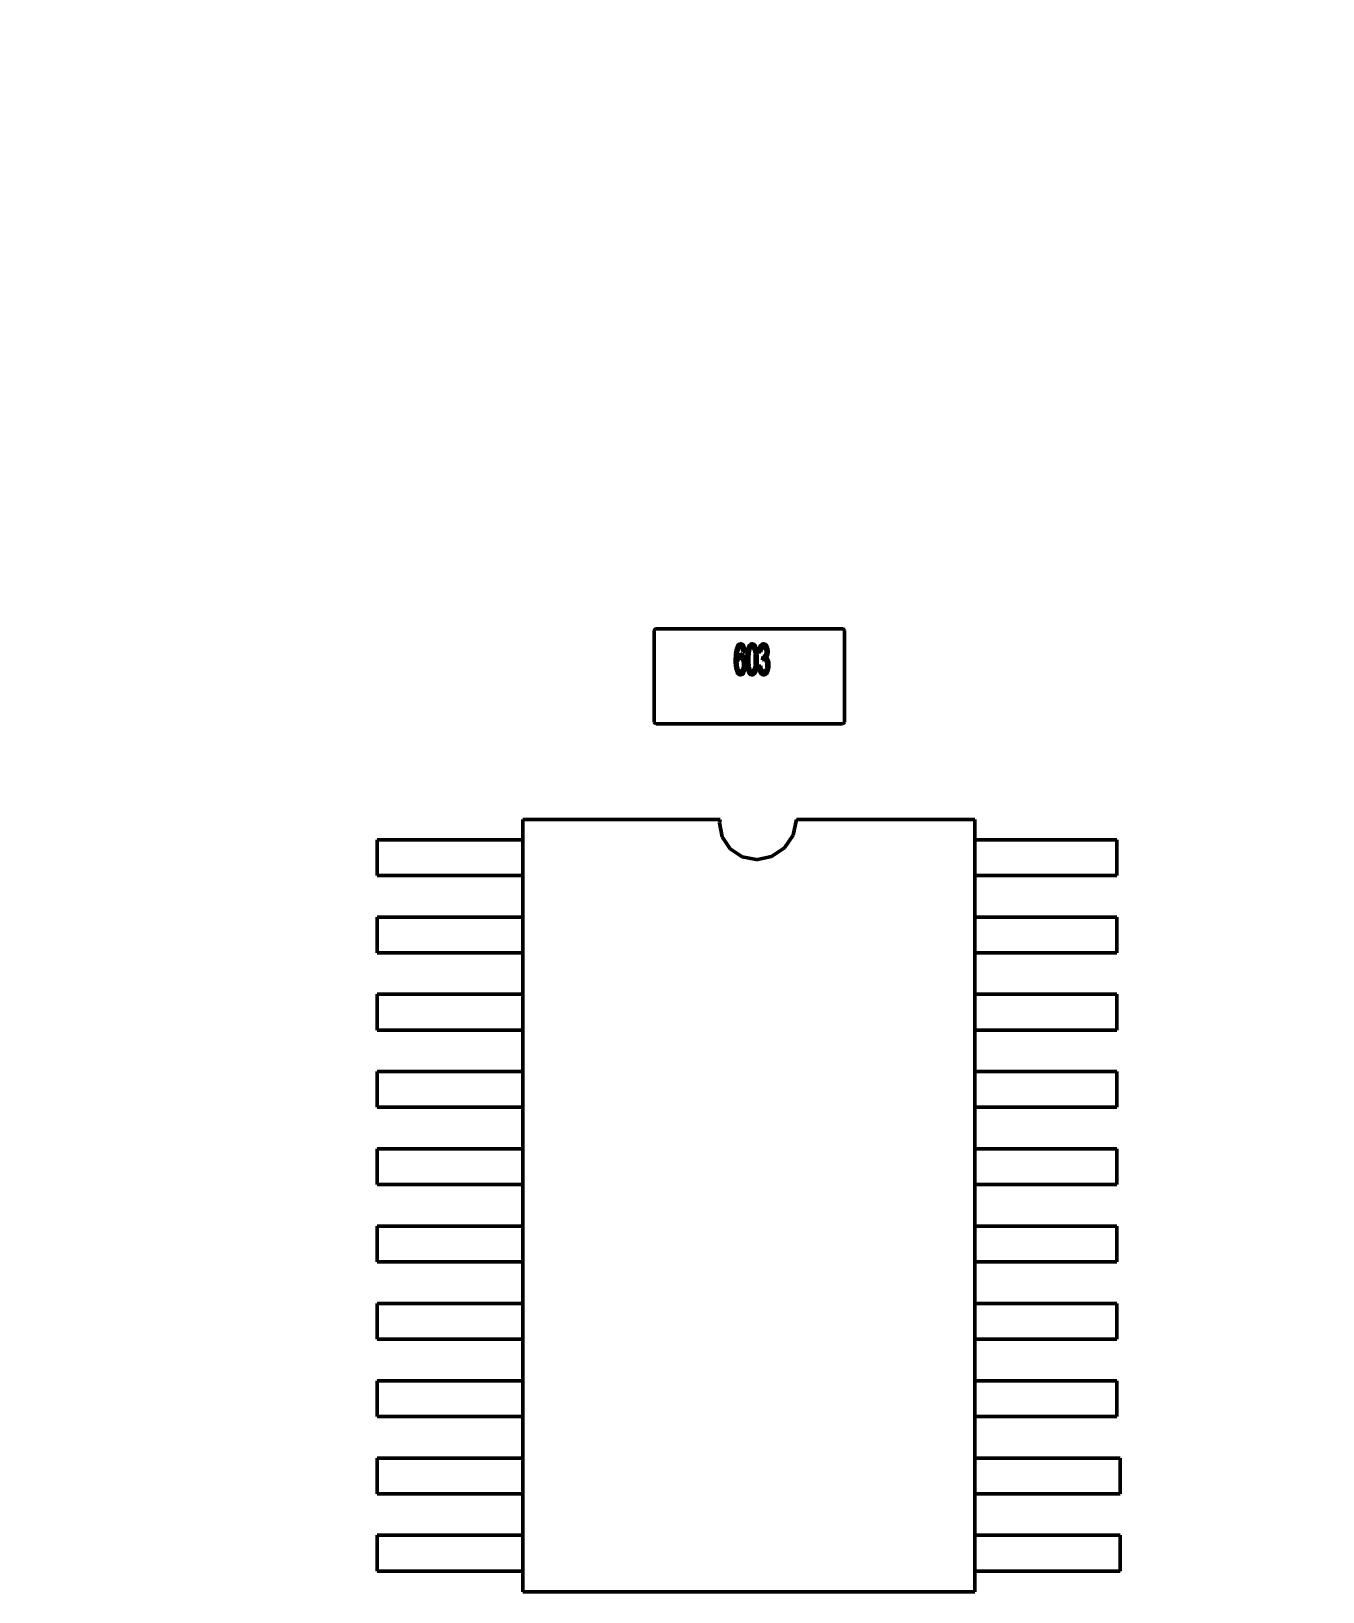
# Model space of a CAD drawing. Header units: millimetres. Extents: x 37 to 347, y 164 to 266.
# Drawn here: x 300.4 to 311.26, y 222.95 to 236.08 of the extents above; entities that cross this region are included whole.
import ezdxf

# ---------------------------------------------------------------- set-up
doc = ezdxf.new("R2010")
doc.units = ezdxf.units.MM
doc.header["$LTSCALE"] = 0.75
doc.layers.add('Visible', color=7, linetype='Continuous', lineweight=50)
doc.layers.add('尺寸标注', color=3, linetype='Continuous', lineweight=25)
doc.styles.get("Standard").update_dxf_attribs({"font": 'arial.ttf'})
doc.dimstyles.new('Dim-ISO-25', dxfattribs={"dimtxt": 3.5, "dimasz": 3.5, "dimexe": 2.1, "dimexo": 2.1, "dimgap": 1.4, "dimtad": 1, "dimzin": 12, "dimdsep": 46, "dimtxsty": 'Standard', "dimcen": 0, "dimazin": 3, "dimtp": 0.1, "dimtm": 0.1, "dimtfac": 0.714286, "dimtmove": 0, "dimatfit": 3, "dimfxl": 1, "dimtzin": 12, "dimarcsym": 0})

# ---------------------------------------------------------------- blocks, each defined once
blk = doc.blocks.new('*D79')
at = {"color": 0, "linetype": 'ByBlock', "lineweight": -2}
for p, q in [((249.817, 235.29), (249.817, 251.103)), ((323.697, 235.232), (323.697, 251.103)), ((249.817, 249.003), (323.697, 249.003))]:
    blk.add_line(p, q, dxfattribs=at)
at = {"color": 0, "linetype": 'ByBlock'}
for points in [[(249.817, 249.003), (253.317, 248.42), (253.317, 249.587)], [(323.697, 249.003), (320.197, 248.42), (320.197, 249.587)]]:
    blk.add_solid(points, dxfattribs=at)
at = {"layer": 'Defpoints', "color": 0, "linetype": 'ByBlock'}
for p in [(249.817, 233.19), (323.697, 233.132)]:
    blk.add_point(p, dxfattribs=at)
at = {"color": 0, "linetype": 'ByBlock', "lineweight": -2, "insert": (286.757, 251.681), "char_height": 2.5, "attachment_point": 5}
blk.add_mtext('73.9', dxfattribs=at)

msp = doc.modelspace()

# ---------------------------------------------------------------- linework, layer by layer
at = {"layer": 'Visible'}
for p, q in [((305.637, 230.269), (305.637, 231.039)), ((305.652, 231.054), (306.037, 231.054)), ((306.037, 231.054), (306.837, 231.054)), ((306.837, 231.054), (307.222, 231.054)), ((307.237, 231.039), (307.237, 230.269)), ((306.401, 230.86), (306.385, 230.857)), ((306.533, 230.857), (306.516, 230.86)), ((306.516, 230.738), (306.533, 230.742)), ((306.548, 230.791), (306.55, 230.821)), ((306.037, 230.254), (305.652, 230.254)), ((306.837, 230.254), (306.037, 230.254)), ((307.222, 230.254), (306.837, 230.254)), ((304.533, 229.448), (306.192, 229.448)), ((304.533, 222.954), (304.533, 229.448)), ((306.192, 229.448), (306.186, 229.422)), ((306.807, 229.319), (306.833, 229.448)), ((306.833, 229.448), (308.333, 229.448)), ((308.333, 229.448), (308.333, 222.954)), ((306.186, 229.422), (306.209, 229.303)), ((306.209, 229.303), (306.277, 229.203)), ((306.734, 229.21), (306.807, 229.319)), ((304.533, 229.279), (303.307, 229.279)), ((303.307, 229.279), (303.307, 228.979)), ((306.277, 229.203), (306.378, 229.135)), ((306.625, 229.137), (306.734, 229.21)), ((309.53, 229.279), (308.333, 229.279)), ((309.53, 228.979), (309.53, 229.279)), ((306.378, 229.135), (306.496, 229.112)), ((306.496, 229.111), (306.625, 229.137)), ((306.496, 229.112), (306.496, 229.111)), ((303.307, 228.979), (304.533, 228.979)), ((308.333, 228.979), (309.53, 228.979)), ((304.533, 228.629), (303.307, 228.629)), ((303.307, 228.629), (303.307, 228.329)), ((309.53, 228.629), (308.333, 228.629)), ((309.53, 228.329), (309.53, 228.629)), ((303.307, 228.329), (304.533, 228.329)), ((308.333, 228.329), (309.53, 228.329)), ((304.533, 227.979), (303.307, 227.979)), ((303.307, 227.979), (303.307, 227.679)), ((309.53, 227.979), (308.333, 227.979)), ((309.53, 227.679), (309.53, 227.979)), ((303.307, 227.679), (304.533, 227.679)), ((308.333, 227.679), (309.53, 227.679)), ((304.533, 227.329), (303.307, 227.329)), ((303.307, 227.329), (303.307, 227.029)), ((309.53, 227.329), (308.333, 227.329)), ((309.53, 227.029), (309.53, 227.329)), ((303.307, 227.029), (304.533, 227.029)), ((308.333, 227.029), (309.53, 227.029)), ((304.533, 226.679), (303.307, 226.679)), ((303.307, 226.679), (303.307, 226.379)), ((309.53, 226.679), (308.333, 226.679)), ((309.53, 226.379), (309.53, 226.679)), ((303.307, 226.379), (304.533, 226.379)), ((308.333, 226.379), (309.53, 226.379)), ((304.533, 226.029), (303.307, 226.029)), ((303.307, 226.029), (303.307, 225.729)), ((309.53, 226.029), (308.333, 226.029)), ((309.53, 225.729), (309.53, 226.029)), ((303.307, 225.729), (304.533, 225.729)), ((308.333, 225.729), (309.53, 225.729)), ((304.533, 225.379), (303.307, 225.379)), ((303.307, 225.379), (303.307, 225.079)), ((309.53, 225.379), (308.333, 225.379)), ((309.53, 225.079), (309.53, 225.379)), ((303.307, 225.079), (304.533, 225.079)), ((308.333, 225.079), (309.53, 225.079)), ((304.533, 224.729), (303.307, 224.729)), ((303.307, 224.729), (303.307, 224.429)), ((309.53, 224.729), (308.333, 224.729)), ((309.53, 224.429), (309.53, 224.729)), ((303.307, 224.429), (304.533, 224.429)), ((308.333, 224.429), (309.53, 224.429)), ((304.533, 224.079), (303.307, 224.079)), ((303.307, 224.079), (303.307, 223.779)), ((309.557, 224.079), (308.333, 224.079)), ((309.557, 223.779), (309.557, 224.079)), ((303.307, 223.779), (304.533, 223.779)), ((308.333, 223.779), (309.557, 223.779)), ((304.533, 223.429), (303.307, 223.429)), ((303.307, 223.429), (303.307, 223.129)), ((309.557, 223.429), (308.333, 223.429)), ((309.557, 223.129), (309.557, 223.429)), ((303.307, 223.129), (304.533, 223.129)), ((308.333, 223.129), (309.557, 223.129)), ((308.333, 222.954), (304.533, 222.954))]:
    msp.add_line(p, q, dxfattribs=at)
at = {"layer": 'Visible', "extrusion": (0, 0, -1)}
msp.add_arc((-305.652, 231.039), 0.015, 360, 90, dxfattribs=at)
at = {"layer": 'Visible'}
for centre, radius, start, end in [((307.222, 231.039), 0.015, 0, 90), ((306.554, 230.835), 0.0151, 257.1002, 266.9606), ((305.652, 230.269), 0.015, 180, 270), ((307.222, 230.269), 0.015, 270, 0)]:
    msp.add_arc(centre, radius, start, end, dxfattribs=at)
for points, knots in [([(306.319, 230.789), (306.319, 230.795), (306.319, 230.807), (306.32, 230.823), (306.321, 230.839), (306.322, 230.853), (306.324, 230.866), (306.326, 230.877), (306.329, 230.888), (306.331, 230.894), (306.333, 230.897)], [0, 0, 0, 0, 0.16399, 0.316279, 0.457451, 0.587187, 0.706146, 0.814209, 0.912106, 1, 1, 1, 1]), ([(306.333, 230.897), (306.334, 230.899), (306.335, 230.904), (306.339, 230.91), (306.342, 230.915), (306.346, 230.919), (306.351, 230.922), (306.355, 230.924), (306.36, 230.926), (306.363, 230.926), (306.365, 230.926)], [0, 0, 0, 0, 0.16287, 0.309908, 0.444611, 0.566631, 0.67929, 0.787329, 0.892674, 1, 1, 1, 1]), ([(306.349, 230.889), (306.348, 230.887), (306.346, 230.883), (306.344, 230.876), (306.341, 230.869), (306.34, 230.861), (306.338, 230.855), (306.338, 230.849), (306.337, 230.843), (306.336, 230.836), (306.336, 230.829), (306.336, 230.821), (306.335, 230.812), (306.335, 230.806), (306.335, 230.803)], [0, 0, 0, 0, 0.069993, 0.151179, 0.244049, 0.348789, 0.406942, 0.471758, 0.543422, 0.621403, 0.705702, 0.796988, 0.895269, 1, 1, 1, 1]), ([(306.364, 230.896), (306.362, 230.896), (306.36, 230.896), (306.356, 230.895), (306.353, 230.892), (306.35, 230.89), (306.349, 230.889)], [0, 0, 0, 0, 0.216987, 0.448782, 0.706308, 1, 1, 1, 1]), ([(306.379, 230.883), (306.378, 230.884), (306.377, 230.886), (306.376, 230.889), (306.374, 230.891), (306.372, 230.893), (306.37, 230.895), (306.368, 230.896), (306.366, 230.896), (306.364, 230.896), (306.364, 230.896)], [0, 0, 0, 0, 0.163277, 0.310892, 0.446819, 0.569906, 0.684024, 0.789987, 0.895592, 1, 1, 1, 1]), ([(306.365, 230.926), (306.366, 230.926), (306.368, 230.926), (306.372, 230.925), (306.375, 230.924), (306.379, 230.922), (306.382, 230.919), (306.384, 230.916), (306.387, 230.913), (306.39, 230.908), (306.392, 230.904), (306.394, 230.899), (306.396, 230.893), (306.397, 230.888), (306.399, 230.881), (306.4, 230.875), (306.401, 230.868), (306.401, 230.863), (306.401, 230.86)], [0, 0, 0, 0, 0.045249, 0.089046, 0.133753, 0.17902, 0.22622, 0.276333, 0.330502, 0.389318, 0.451844, 0.517626, 0.587612, 0.660911, 0.739117, 0.821058, 0.908157, 1, 1, 1, 1]), ([(306.385, 230.857), (306.384, 230.86), (306.384, 230.865), (306.382, 230.872), (306.381, 230.878), (306.379, 230.882), (306.379, 230.883)], [0, 0, 0, 0, 0.314678, 0.585132, 0.813475, 1, 1, 1, 1]), ([(306.418, 230.796), (306.418, 230.8), (306.418, 230.807), (306.418, 230.817), (306.418, 230.827), (306.419, 230.837), (306.419, 230.846), (306.42, 230.854), (306.421, 230.862), (306.422, 230.869), (306.424, 230.876), (306.425, 230.883), (306.427, 230.889), (306.428, 230.894), (306.43, 230.899), (306.432, 230.904), (306.434, 230.908), (306.436, 230.912), (306.439, 230.915), (306.442, 230.918), (306.444, 230.921), (306.447, 230.923), (306.45, 230.924), (306.454, 230.925), (306.457, 230.926), (306.459, 230.926), (306.46, 230.926)], [0, 0, 0, 0, 0.074506, 0.1459, 0.213486, 0.277294, 0.338042, 0.395064, 0.448741, 0.499113, 0.546571, 0.591094, 0.632898, 0.672215, 0.708563, 0.743033, 0.77464, 0.804496, 0.832142, 0.858512, 0.883407, 0.907258, 0.930302, 0.953206, 0.976284, 1, 1, 1, 1]), ([(306.442, 230.879), (306.441, 230.877), (306.44, 230.872), (306.438, 230.865), (306.437, 230.856), (306.436, 230.847), (306.435, 230.836), (306.434, 230.823), (306.434, 230.81), (306.434, 230.801), (306.434, 230.796)], [0, 0, 0, 0, 0.077494, 0.167583, 0.271791, 0.388974, 0.520674, 0.666372, 0.826123, 1, 1, 1, 1]), ([(306.46, 230.896), (306.459, 230.896), (306.457, 230.896), (306.455, 230.895), (306.452, 230.894), (306.45, 230.892), (306.448, 230.889), (306.445, 230.886), (306.443, 230.883), (306.442, 230.88), (306.442, 230.879)], [0, 0, 0, 0, 0.100844, 0.202097, 0.308076, 0.419905, 0.544656, 0.680308, 0.833032, 1, 1, 1, 1]), ([(306.46, 230.926), (306.462, 230.926), (306.466, 230.926), (306.471, 230.924), (306.475, 230.921), (306.48, 230.918), (306.484, 230.913), (306.488, 230.908), (306.491, 230.901), (306.493, 230.894), (306.495, 230.886), (306.497, 230.877), (306.499, 230.867), (306.5, 230.858), (306.501, 230.85), (306.501, 230.844), (306.502, 230.837), (306.502, 230.83), (306.503, 230.822), (306.503, 230.814), (306.503, 230.805), (306.503, 230.799), (306.503, 230.796)], [0, 0, 0, 0, 0.034937, 0.070233, 0.106498, 0.145588, 0.187189, 0.231348, 0.279253, 0.331361, 0.388443, 0.450964, 0.518748, 0.592149, 0.631732, 0.674662, 0.720681, 0.770144, 0.822679, 0.878318, 0.937425, 1, 1, 1, 1]), ([(306.487, 230.796), (306.487, 230.801), (306.487, 230.81), (306.486, 230.823), (306.486, 230.835), (306.485, 230.846), (306.484, 230.855), (306.483, 230.864), (306.481, 230.871), (306.48, 230.876), (306.478, 230.881), (306.476, 230.885), (306.474, 230.889), (306.471, 230.891), (306.469, 230.894), (306.466, 230.895), (306.463, 230.896), (306.461, 230.896), (306.46, 230.896)], [0, 0, 0, 0, 0.131104, 0.251092, 0.359069, 0.456019, 0.542064, 0.61636, 0.680002, 0.732947, 0.778443, 0.819195, 0.855957, 0.888635, 0.918943, 0.946451, 0.973354, 1, 1, 1, 1]), ([(306.516, 230.86), (306.517, 230.863), (306.517, 230.868), (306.518, 230.875), (306.52, 230.882), (306.521, 230.888), (306.523, 230.894), (306.525, 230.899), (306.527, 230.904), (306.53, 230.909), (306.533, 230.913), (306.535, 230.916), (306.539, 230.919), (306.542, 230.922), (306.545, 230.924), (306.549, 230.925), (306.553, 230.926), (306.555, 230.926), (306.556, 230.926)], [0, 0, 0, 0, 0.091225, 0.177914, 0.259697, 0.336779, 0.409804, 0.478609, 0.544088, 0.605766, 0.664021, 0.718355, 0.768591, 0.816722, 0.863055, 0.908208, 0.953971, 1, 1, 1, 1]), ([(306.557, 230.896), (306.555, 230.896), (306.552, 230.896), (306.548, 230.894), (306.544, 230.891), (306.541, 230.886), (306.538, 230.881), (306.535, 230.874), (306.534, 230.866), (306.533, 230.86), (306.533, 230.857)], [0, 0, 0, 0, 0.091264, 0.182272, 0.279087, 0.387649, 0.51128, 0.653335, 0.81559, 1, 1, 1, 1]), ([(306.556, 230.926), (306.558, 230.926), (306.562, 230.926), (306.567, 230.924), (306.572, 230.921), (306.577, 230.917), (306.581, 230.912), (306.585, 230.907), (306.588, 230.9), (306.591, 230.893), (306.593, 230.885), (306.594, 230.877), (306.595, 230.869), (306.595, 230.864), (306.595, 230.861)], [0, 0, 0, 0, 0.063875, 0.12862, 0.196004, 0.26872, 0.345998, 0.427238, 0.513555, 0.606226, 0.70228, 0.799518, 0.898803, 1, 1, 1, 1]), ([(306.579, 230.86), (306.579, 230.862), (306.579, 230.867), (306.578, 230.874), (306.576, 230.88), (306.573, 230.886), (306.57, 230.89), (306.566, 230.894), (306.562, 230.896), (306.559, 230.896), (306.557, 230.896)], [0, 0, 0, 0, 0.161714, 0.310106, 0.448206, 0.579033, 0.698679, 0.803099, 0.900751, 1, 1, 1, 1]), ([(306.364, 230.666), (306.362, 230.666), (306.359, 230.666), (306.354, 230.668), (306.35, 230.67), (306.346, 230.673), (306.342, 230.677), (306.338, 230.682), (306.334, 230.688), (306.331, 230.695), (306.328, 230.703), (306.326, 230.712), (306.323, 230.722), (306.322, 230.733), (306.32, 230.746), (306.319, 230.759), (306.319, 230.774), (306.319, 230.784), (306.319, 230.789)], [0, 0, 0, 0, 0.034539, 0.068446, 0.103088, 0.13979, 0.17946, 0.222893, 0.270938, 0.32355, 0.381968, 0.447495, 0.520046, 0.600262, 0.688396, 0.784196, 0.88815, 1, 1, 1, 1]), ([(306.335, 230.803), (306.336, 230.806), (306.338, 230.811), (306.341, 230.818), (306.345, 230.824), (306.349, 230.829), (306.353, 230.832), (306.357, 230.835), (306.362, 230.837), (306.365, 230.837), (306.366, 230.837)], [0, 0, 0, 0, 0.175284, 0.3323, 0.472555, 0.59864, 0.711841, 0.814222, 0.907964, 1, 1, 1, 1]), ([(306.362, 230.808), (306.361, 230.807), (306.359, 230.807), (306.357, 230.807), (306.354, 230.805), (306.352, 230.804), (306.349, 230.802), (306.347, 230.799), (306.345, 230.796), (306.342, 230.792), (306.339, 230.785), (306.337, 230.776), (306.335, 230.765), (306.335, 230.758), (306.335, 230.754)], [0, 0, 0, 0, 0.042268, 0.084326, 0.12704, 0.171814, 0.219694, 0.271017, 0.327502, 0.389152, 0.521662, 0.665762, 0.8249, 1, 1, 1, 1]), ([(306.335, 230.754), (306.335, 230.752), (306.335, 230.747), (306.336, 230.739), (306.337, 230.732), (306.339, 230.725), (306.341, 230.718), (306.343, 230.712), (306.345, 230.707), (306.348, 230.703), (306.351, 230.7), (306.354, 230.697), (306.358, 230.696), (306.361, 230.696), (306.363, 230.696)], [0, 0, 0, 0, 0.109243, 0.216023, 0.321968, 0.426361, 0.524966, 0.612732, 0.691524, 0.7616, 0.824439, 0.882595, 0.939943, 1, 1, 1, 1]), ([(306.388, 230.753), (306.388, 230.755), (306.388, 230.759), (306.388, 230.765), (306.387, 230.77), (306.386, 230.775), (306.385, 230.78), (306.384, 230.785), (306.383, 230.789), (306.381, 230.793), (306.38, 230.796), (306.378, 230.799), (306.376, 230.802), (306.373, 230.804), (306.371, 230.806), (306.368, 230.807), (306.365, 230.807), (306.363, 230.807), (306.362, 230.808)], [0, 0, 0, 0, 0.092421, 0.18033, 0.263853, 0.34161, 0.415312, 0.485163, 0.550673, 0.612163, 0.670021, 0.723417, 0.772617, 0.818981, 0.864284, 0.908474, 0.952925, 1, 1, 1, 1]), ([(306.363, 230.696), (306.364, 230.696), (306.365, 230.696), (306.368, 230.696), (306.371, 230.698), (306.373, 230.699), (306.376, 230.702), (306.378, 230.704), (306.38, 230.707), (306.381, 230.711), (306.383, 230.715), (306.384, 230.719), (306.385, 230.724), (306.386, 230.729), (306.387, 230.735), (306.388, 230.74), (306.388, 230.746), (306.388, 230.751), (306.388, 230.753)], [0, 0, 0, 0, 0.043059, 0.084311, 0.126412, 0.169629, 0.214862, 0.264105, 0.317794, 0.376356, 0.439245, 0.50636, 0.576813, 0.652673, 0.732388, 0.816257, 0.905922, 1, 1, 1, 1]), ([(306.404, 230.754), (306.404, 230.75), (306.404, 230.742), (306.403, 230.731), (306.402, 230.72), (306.399, 230.709), (306.396, 230.699), (306.393, 230.691), (306.389, 230.683), (306.385, 230.677), (306.38, 230.672), (306.375, 230.669), (306.37, 230.666), (306.366, 230.666), (306.364, 230.666)], [0, 0, 0, 0, 0.113222, 0.222436, 0.328941, 0.432255, 0.529309, 0.617114, 0.696232, 0.767885, 0.832331, 0.890498, 0.945728, 1, 1, 1, 1]), ([(306.366, 230.837), (306.368, 230.837), (306.37, 230.837), (306.374, 230.836), (306.378, 230.834), (306.381, 230.831), (306.384, 230.828), (306.388, 230.824), (306.391, 230.819), (306.393, 230.814), (306.396, 230.808), (306.398, 230.801), (306.4, 230.794), (306.402, 230.787), (306.403, 230.779), (306.404, 230.771), (306.404, 230.763), (306.404, 230.757), (306.404, 230.754)], [0, 0, 0, 0, 0.0391, 0.07853, 0.118928, 0.162015, 0.208997, 0.259988, 0.316442, 0.37843, 0.444682, 0.513469, 0.585629, 0.660965, 0.739818, 0.822306, 0.909148, 1, 1, 1, 1]), ([(306.431, 230.691), (306.429, 230.694), (306.427, 230.7), (306.425, 230.71), (306.422, 230.721), (306.421, 230.734), (306.419, 230.748), (306.418, 230.763), (306.418, 230.779), (306.418, 230.79), (306.418, 230.796)], [0, 0, 0, 0, 0.088742, 0.187499, 0.295864, 0.414923, 0.545072, 0.685443, 0.837217, 1, 1, 1, 1]), ([(306.434, 230.796), (306.434, 230.791), (306.434, 230.782), (306.434, 230.768), (306.435, 230.756), (306.436, 230.745), (306.437, 230.736), (306.438, 230.727), (306.44, 230.721), (306.441, 230.715), (306.443, 230.71), (306.445, 230.706), (306.448, 230.703), (306.45, 230.7), (306.452, 230.698), (306.455, 230.697), (306.458, 230.696), (306.459, 230.696), (306.46, 230.696)], [0, 0, 0, 0, 0.134263, 0.256912, 0.367072, 0.465719, 0.552001, 0.626648, 0.690208, 0.742103, 0.78636, 0.826398, 0.862342, 0.894454, 0.92353, 0.950073, 0.975135, 1, 1, 1, 1]), ([(306.503, 230.796), (306.503, 230.792), (306.503, 230.785), (306.503, 230.775), (306.503, 230.765), (306.502, 230.755), (306.501, 230.746), (306.501, 230.738), (306.5, 230.73), (306.498, 230.723), (306.497, 230.716), (306.496, 230.71), (306.494, 230.703), (306.493, 230.698), (306.491, 230.693), (306.489, 230.688), (306.487, 230.684), (306.484, 230.68), (306.482, 230.677), (306.479, 230.674), (306.476, 230.671), (306.474, 230.669), (306.47, 230.668), (306.467, 230.667), (306.464, 230.666), (306.462, 230.666), (306.46, 230.666)], [0, 0, 0, 0, 0.074251, 0.145037, 0.212012, 0.2759, 0.336376, 0.39347, 0.447215, 0.49765, 0.544762, 0.589416, 0.631521, 0.670554, 0.707275, 0.741788, 0.773747, 0.80364, 0.831602, 0.858005, 0.882699, 0.906488, 0.929872, 0.952805, 0.976255, 1, 1, 1, 1]), ([(306.46, 230.696), (306.461, 230.696), (306.463, 230.696), (306.466, 230.697), (306.468, 230.698), (306.471, 230.7), (306.473, 230.703), (306.475, 230.706), (306.477, 230.71), (306.479, 230.715), (306.481, 230.721), (306.483, 230.728), (306.484, 230.736), (306.485, 230.745), (306.486, 230.756), (306.486, 230.768), (306.487, 230.782), (306.487, 230.791), (306.487, 230.796)], [0, 0, 0, 0, 0.024873, 0.049942, 0.076734, 0.105819, 0.137584, 0.173281, 0.213331, 0.25803, 0.310528, 0.373652, 0.448708, 0.535069, 0.633281, 0.743475, 0.865696, 1, 1, 1, 1]), ([(306.558, 230.666), (306.556, 230.666), (306.554, 230.666), (306.55, 230.667), (306.546, 230.669), (306.542, 230.671), (306.539, 230.674), (306.535, 230.677), (306.532, 230.681), (306.529, 230.686), (306.527, 230.691), (306.524, 230.697), (306.522, 230.703), (306.52, 230.709), (306.519, 230.716), (306.518, 230.723), (306.517, 230.731), (306.517, 230.736), (306.516, 230.738)], [0, 0, 0, 0, 0.046425, 0.091755, 0.137366, 0.184235, 0.233618, 0.286345, 0.342703, 0.403812, 0.468459, 0.535483, 0.604767, 0.676823, 0.752582, 0.831579, 0.913949, 1, 1, 1, 1]), ([(306.533, 230.742), (306.533, 230.74), (306.533, 230.736), (306.534, 230.73), (306.535, 230.725), (306.536, 230.721), (306.537, 230.717), (306.539, 230.713), (306.54, 230.709), (306.541, 230.706), (306.543, 230.704), (306.545, 230.702), (306.546, 230.7), (306.549, 230.698), (306.551, 230.697), (306.553, 230.696), (306.556, 230.696), (306.558, 230.696), (306.558, 230.696)], [0, 0, 0, 0, 0.103069, 0.198581, 0.288104, 0.369261, 0.444795, 0.512889, 0.575174, 0.631288, 0.682404, 0.731175, 0.77647, 0.820426, 0.863811, 0.908278, 0.952771, 1, 1, 1, 1]), ([(306.56, 230.795), (306.559, 230.794), (306.557, 230.794), (306.555, 230.794), (306.552, 230.793), (306.55, 230.792), (306.548, 230.791)], [0, 0, 0, 0, 0.202269, 0.436275, 0.700784, 1, 1, 1, 1]), ([(306.553, 230.82), (306.554, 230.82), (306.558, 230.821), (306.563, 230.823), (306.567, 230.826), (306.57, 230.829), (306.573, 230.832), (306.574, 230.835), (306.576, 230.839), (306.577, 230.842), (306.578, 230.846), (306.578, 230.85), (306.579, 230.855), (306.579, 230.858), (306.579, 230.86)], [0, 0, 0, 0, 0.093799, 0.188392, 0.290003, 0.402222, 0.463153, 0.526712, 0.592954, 0.664831, 0.740162, 0.821342, 0.9079, 1, 1, 1, 1]), ([(306.558, 230.696), (306.56, 230.696), (306.562, 230.696), (306.565, 230.696), (306.567, 230.698), (306.57, 230.699), (306.573, 230.701), (306.575, 230.704), (306.577, 230.707), (306.579, 230.712), (306.582, 230.718), (306.584, 230.727), (306.585, 230.737), (306.585, 230.743), (306.585, 230.747)], [0, 0, 0, 0, 0.04931, 0.097438, 0.144473, 0.193038, 0.242821, 0.295407, 0.351784, 0.413136, 0.54495, 0.684635, 0.836127, 1, 1, 1, 1]), ([(306.602, 230.746), (306.602, 230.744), (306.602, 230.738), (306.601, 230.73), (306.6, 230.723), (306.599, 230.715), (306.597, 230.708), (306.595, 230.702), (306.592, 230.695), (306.59, 230.689), (306.586, 230.684), (306.583, 230.679), (306.579, 230.675), (306.575, 230.672), (306.571, 230.669), (306.567, 230.667), (306.563, 230.666), (306.559, 230.666), (306.558, 230.666)], [0, 0, 0, 0, 0.082462, 0.161515, 0.237917, 0.311928, 0.383707, 0.453659, 0.521452, 0.58809, 0.651668, 0.709643, 0.763649, 0.813744, 0.861616, 0.907939, 0.953268, 1, 1, 1, 1]), ([(306.585, 230.747), (306.585, 230.75), (306.585, 230.756), (306.584, 230.765), (306.582, 230.774), (306.579, 230.78), (306.576, 230.784), (306.574, 230.787), (306.572, 230.789), (306.57, 230.791), (306.568, 230.793), (306.565, 230.794), (306.563, 230.794), (306.561, 230.794), (306.56, 230.795)], [0, 0, 0, 0, 0.167218, 0.320339, 0.462287, 0.594804, 0.656853, 0.713804, 0.766492, 0.816247, 0.86331, 0.908655, 0.953999, 1, 1, 1, 1]), ([(306.595, 230.861), (306.595, 230.858), (306.595, 230.853), (306.594, 230.845), (306.593, 230.838), (306.591, 230.831), (306.589, 230.825), (306.586, 230.819), (306.582, 230.814), (306.579, 230.811), (306.578, 230.81)], [0, 0, 0, 0, 0.144088, 0.282399, 0.414873, 0.544284, 0.666959, 0.782936, 0.893536, 1, 1, 1, 1]), ([(306.578, 230.81), (306.579, 230.809), (306.581, 230.808), (306.583, 230.807), (306.586, 230.804), (306.588, 230.802), (306.59, 230.799), (306.592, 230.796), (306.594, 230.792), (306.596, 230.786), (306.599, 230.779), (306.601, 230.769), (306.602, 230.758), (306.602, 230.75), (306.602, 230.746)], [0, 0, 0, 0, 0.043771, 0.088998, 0.135151, 0.183351, 0.234221, 0.287902, 0.345252, 0.405946, 0.536086, 0.677321, 0.831816, 1, 1, 1, 1]), ([(306.46, 230.666), (306.459, 230.666), (306.456, 230.666), (306.451, 230.667), (306.447, 230.669), (306.443, 230.672), (306.44, 230.676), (306.436, 230.68), (306.433, 230.685), (306.431, 230.689), (306.431, 230.691)], [0, 0, 0, 0, 0.112855, 0.222519, 0.33314, 0.446105, 0.568897, 0.700572, 0.843031, 1, 1, 1, 1])]:
    msp.add_open_spline(points, degree=3, knots=knots, dxfattribs=at)

# ---------------------------------------------------------------- dimensions: what is measured, and where the dimension line sits
at = {"layer": '尺寸标注'}
dim = msp.add_linear_dim(base=(323.697, 249.003), p1=(249.817, 233.19), p2=(323.697, 233.132), text='73.9', dimstyle='Dim-ISO-25', override={"dimtxt": 2.5, "dimtoh": 1}, dxfattribs=at)
dim.commit()
dim.dimension.update_dxf_attribs({"geometry": '*D79', "text_midpoint": (286.757, 251.681)})

doc.saveas('drawing.dxf')
